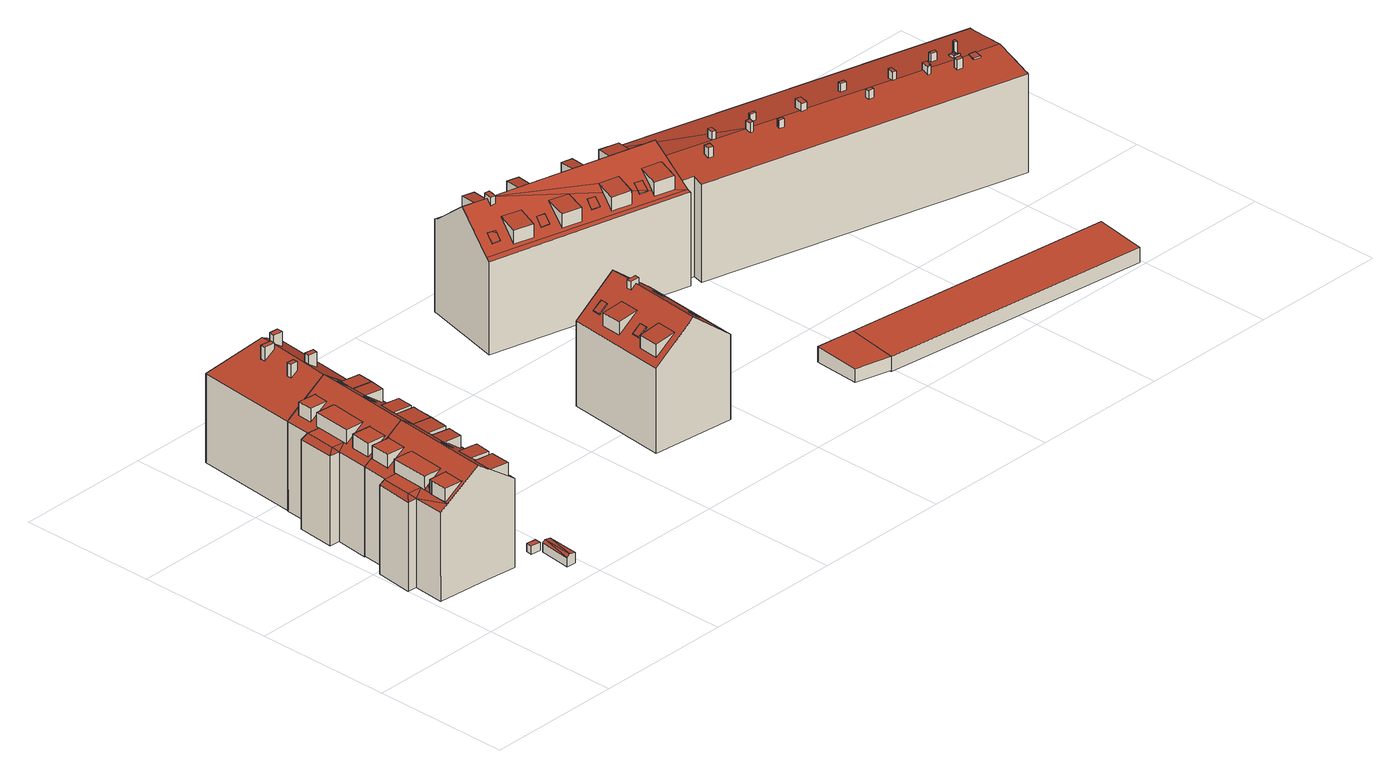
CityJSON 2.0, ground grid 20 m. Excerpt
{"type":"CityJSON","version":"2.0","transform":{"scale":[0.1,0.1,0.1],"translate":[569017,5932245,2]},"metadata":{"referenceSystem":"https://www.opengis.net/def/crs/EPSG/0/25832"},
"CityObjects":{
"building1":{"type":"Building","attributes":{"Grundfläche 2D":"184.729669","Grundhöhe NN":"2.089"},"children":["building1-1","building1-2","building1-3","building1-4","building1-5","building1-6","building1-7"],"geometry":[{"type":"Solid","lod":"3","boundaries":[[[[0,1,2,3]],[[4,5,6,7,8,9,10,11,12,13,14]],[[15,16,17,18,19,3,2,20,21,22,23,24,7,6,25]],[[26,24,27]],[[21,28,29,30,31,27,24,23,22]],[[28,20,30,29]],[[20,28,21]],[[18,32,33,31]],[[34,32,17]],[[17,32,18]],[[34,35,33,32]],[[27,33,35]],[[27,31,33]],[[0,19,18,31,30,1]],[[2,1,30,20]],[[19,0,3]],[[12,11,36,37]],[[5,4,14,13,12,37,38,39,40,16,15,25,6]],[[17,16,40,41]],[[34,17,41,42]],[[35,34,42,43]],[[27,35,43,44]],[[26,27,44,45]],[[11,10,9,8,7,24,26,45,46,47,36]],[[41,40,39,38,37,36,47,46,45,44,43,42]]]],"semantics":{"surfaces":[{"type":"RoofSurface"},{"type":"WallSurface"},{"type":"GroundSurface"}],"values":[[0,0,0,0,0,0,0,0,0,0,0,0,0,1,1,1,1,1,1,1,1,1,1,1,2]]}}]},
"building1-1":{"type":"BuildingInstallation","parents":["building1"],"geometry":[{"type":"MultiSurface","lod":"3","boundaries":[[[48,49,50,51]],[[49,52,50]],[[51,53,48]],[[49,48,53,52]]],"semantics":{"surfaces":[{"type":"RoofSurface"},{"type":"WallSurface"}],"values":[0,1,1,1]}}]},
"building1-2":{"type":"BuildingInstallation","parents":["building1"],"geometry":[{"type":"MultiSurface","lod":"3","boundaries":[[[54,55,56,57,58,59]],[[54,59,58,60,61]],[[57,56,62,63]],[[63,60,58,57]]],"semantics":{"surfaces":[{"type":"RoofSurface"},{"type":"WallSurface"}],"values":[0,1,1,1]}}]},
"building1-3":{"type":"BuildingInstallation","parents":["building1"],"geometry":[{"type":"MultiSurface","lod":"3","boundaries":[[[64,65,66,67,68]],[[69,70,64,68]],[[71,72,66,65]],[[66,72,69,68,67]],[[71,65,64,70]]],"semantics":{"surfaces":[{"type":"RoofSurface"},{"type":"WallSurface"}],"values":[0,1,1,1,1]}}]},
"building1-4":{"type":"BuildingInstallation","parents":["building1"],"geometry":[{"type":"MultiSurface","lod":"3","boundaries":[[[73,74,75,9]],[[74,76,77,75]],[[73,9,10]],[[10,76,74,73]]],"semantics":{"surfaces":[{"type":"RoofSurface"},{"type":"WallSurface"}],"values":[0,1,1,1]}}]},
"building1-5":{"type":"BuildingInstallation","parents":["building1"],"geometry":[{"type":"MultiSurface","lod":"3","boundaries":[[[78,79,80,4]],[[4,80,14]],[[78,81,79]],[[81,14,80,79]]],"semantics":{"surfaces":[{"type":"RoofSurface"},{"type":"WallSurface"}],"values":[0,1,1,1]}}]},
"building1-6":{"type":"BuildingInstallation","parents":["building1"],"geometry":[{"type":"MultiSurface","lod":"3","boundaries":[[[82,83,84,85]],[[86,87,84,83]],[[85,84,87,88]],[[83,82,89,86]]],"semantics":{"surfaces":[{"type":"RoofSurface"},{"type":"WallSurface"}],"values":[0,1,1,1]}}]},
"building1-7":{"type":"BuildingInstallation","parents":["building1"],"geometry":[{"type":"MultiSurface","lod":"3","boundaries":[[[90,91,92,93,94,95,96,97]],[[29,28,96,95]],[[28,21,97,96]],[[21,22,23,91,90,97]],[[92,91,23]],[[95,94,98,29]]],"semantics":{"surfaces":[{"type":"RoofSurface"},{"type":"WallSurface"}],"values":[0,1,1,1,1,1]}}]},
"building2":{"type":"Building","attributes":{"Grundfläche 2D":"185.491359","Grundhöhe NN":"2.039"},"children":["building2-1","building2-2","building2-3","building2-4","building2-5","building2-6","building2-7"],"geometry":[{"type":"Solid","lod":"3","boundaries":[[[[4,80,99,100,101]],[[102,103,104,105]],[[106,6,4,101,107,108,109,108,110,111,14,13,12,112,113,114]],[[6,106,114,115,116,117,118,119,105,104,120,121,122,123,16,15,25]],[[118,124,125,122]],[[117,126,124,118]],[[126,127,125,124]],[[123,125,127]],[[123,122,125]],[[107,101,100,108]],[[80,4,14]],[[110,108,100,99,80,14,111]],[[102,119,118,122,121,103]],[[103,121,120,104]],[[102,105,119]],[[112,12,128,129]],[[116,115,114,113,112,129,130]],[[117,116,130,131]],[[126,117,131,132]],[[127,126,132,133]],[[123,127,133,134]],[[16,123,134,135]],[[136,128,12,13,14,4,6,25,15,16,135,137]],[[131,130,129,128,136,137,135,134,133,132]]]],"semantics":{"surfaces":[{"type":"RoofSurface"},{"type":"WallSurface"},{"type":"GroundSurface"}],"values":[[0,0,0,0,0,0,0,0,0,1,1,1,1,1,1,1,1,1,1,1,1,1,1,2]]}}]},
"building2-1":{"type":"BuildingInstallation","parents":["building2"],"geometry":[{"type":"MultiSurface","lod":"3","boundaries":[[[138,139,140,141]],[[142,141,140,143]],[[144,139,138,109]],[[144,143,140,139]]],"semantics":{"surfaces":[{"type":"RoofSurface"},{"type":"WallSurface"}],"values":[0,1,1,1]}}]},
"building2-2":{"type":"BuildingInstallation","parents":["building2"],"geometry":[{"type":"MultiSurface","lod":"3","boundaries":[[[145,146,147,148,149]],[[148,147,150]],[[146,145,151]],[[151,150,147,146]]],"semantics":{"surfaces":[{"type":"RoofSurface"},{"type":"WallSurface"}],"values":[0,1,1,1]}}]},
"building2-3":{"type":"BuildingInstallation","parents":["building2"],"geometry":[{"type":"MultiSurface","lod":"3","boundaries":[[[152,146,153,154]],[[146,151,153]],[[154,155,152]],[[146,152,155,151]]],"semantics":{"surfaces":[{"type":"RoofSurface"},{"type":"WallSurface"}],"values":[0,1,1,1]}}]},
"building2-4":{"type":"BuildingInstallation","parents":["building2"],"geometry":[{"type":"MultiSurface","lod":"3","boundaries":[[[156,157,158,159,160,161]],[[162,163,164,159,158,157]],[[164,165,160,159]],[[166,167,156,161,160,165]],[[167,162,157,156]]],"semantics":{"surfaces":[{"type":"RoofSurface"},{"type":"WallSurface"}],"values":[0,1,1,1,1]}}]},
"building2-5":{"type":"BuildingInstallation","parents":["building2"],"geometry":[{"type":"MultiSurface","lod":"3","boundaries":[[[168,169,170,171,172]],[[173,174,171,170]],[[172,171,174]],[[170,169,175,173]]],"semantics":{"surfaces":[{"type":"RoofSurface"},{"type":"WallSurface"}],"values":[0,1,1,1]}}]},
"building2-6":{"type":"BuildingInstallation","parents":["building2"],"geometry":[{"type":"MultiSurface","lod":"3","boundaries":[[[176,177,178,179]],[[180,181,177,176]],[[178,177,181]],[[180,176,179]]],"semantics":{"surfaces":[{"type":"RoofSurface"},{"type":"WallSurface"}],"values":[0,1,1,1]}}]},
"building2-7":{"type":"BuildingInstallation","parents":["building2"],"geometry":[{"type":"MultiSurface","lod":"3","boundaries":[[[182,183,184,185,186,187,188]],[[189,190,186,185]],[[191,189,185,184]],[[188,187,186,190,192]],[[192,193,191,184,183,182,188]]],"semantics":{"surfaces":[{"type":"RoofSurface"},{"type":"WallSurface"}],"values":[0,1,1,1,1]}}]},
"building3":{"type":"Building","attributes":{"Grundfläche 2D":"1.253001","Grundhöhe NN":"3.207"},"geometry":[{"type":"Solid","lod":"3","boundaries":[[[[194,195,196,197]],[[198,199,197,196]],[[199,200,194,197]],[[200,201,195,194]],[[201,198,196,195]],[[201,200,199,198]]]],"semantics":{"surfaces":[{"type":"RoofSurface"},{"type":"WallSurface"},{"type":"GroundSurface"}],"values":[[0,1,1,1,1,2]]}}]},
"building4":{"type":"Building","attributes":{"Grundfläche 2D":"6.289831","Grundhöhe NN":"3.050"},"geometry":[{"type":"Solid","lod":"3","boundaries":[[[[202,203,204]],[[205,203,202]],[[206,204,207]],[[202,204,206]],[[207,204,203,208,209]],[[206,207,209,210]],[[205,202,206,210,211]],[[203,205,211,208]],[[209,208,211,210]]]],"semantics":{"surfaces":[{"type":"RoofSurface"},{"type":"WallSurface"},{"type":"GroundSurface"}],"values":[[0,0,0,0,1,1,1,1,2]]}}]},
"building5":{"type":"Building","attributes":{"Grundfläche 2D":"186.689684","Grundhöhe NN":"2.143"},"children":["building5-1","building5-2","building5-3","building5-4"],"geometry":[{"type":"Solid","lod":"3","boundaries":[[[[212,213,114,112,214]],[[215,116,114,213,212]],[[215,212,214]],[[214,112,216,217]],[[215,214,217,218]],[[116,215,218,219]],[[112,114,116,219,216]],[[218,217,216,219]]]],"semantics":{"surfaces":[{"type":"RoofSurface"},{"type":"WallSurface"},{"type":"GroundSurface"}],"values":[[0,0,0,1,1,1,1,2]]}}]},
"building5-1":{"type":"BuildingInstallation","parents":["building5"],"geometry":[{"type":"MultiSurface","lod":"3","boundaries":[[[220,221,222,223]],[[223,222,224,225]],[[220,223,225,226]],[[221,220,226,227]],[[222,221,227,224]]],"semantics":{"surfaces":[{"type":"RoofSurface"},{"type":"WallSurface"}],"values":[0,1,1,1,1]}}]},
"building5-2":{"type":"BuildingInstallation","parents":["building5"],"geometry":[{"type":"MultiSurface","lod":"3","boundaries":[[[228,229,230,231]],[[232,233,229,228]],[[233,234,230,229]],[[235,231,230,234]],[[232,228,231,235]]],"semantics":{"surfaces":[{"type":"RoofSurface"},{"type":"WallSurface"}],"values":[0,1,1,1,1]}}]},
"building5-3":{"type":"BuildingInstallation","parents":["building5"],"geometry":[{"type":"MultiSurface","lod":"3","boundaries":[[[236,237,238,239]],[[239,238,240,241]],[[236,239,241,242]],[[237,236,242,243]],[[238,237,243,240]]],"semantics":{"surfaces":[{"type":"RoofSurface"},{"type":"WallSurface"}],"values":[0,1,1,1,1]}}]},
"building5-4":{"type":"BuildingInstallation","parents":["building5"],"geometry":[{"type":"MultiSurface","lod":"3","boundaries":[[[244,245,246,247,248]],[[246,245,249,250]],[[251,247,246,250,252]],[[244,248,247,251,253,254]],[[245,244,254,249]]],"semantics":{"surfaces":[{"type":"RoofSurface"},{"type":"WallSurface"}],"values":[0,1,1,1,1]}}]},
"building6":{"type":"Building","attributes":{"Grundfläche 2D":"2.587397","Grundhöhe NN":"3.854"},"geometry":[{"type":"Solid","lod":"3","boundaries":[[[[255,256,257,258]],[[259,255,258,260]],[[260,258,257,261,262]],[[259,260,262,263]],[[256,255,259,263,264]],[[257,256,264,261]],[[262,261,264,263]]]],"semantics":{"surfaces":[{"type":"RoofSurface"},{"type":"WallSurface"},{"type":"GroundSurface"}],"values":[[0,0,1,1,1,1,2]]}}]},
"building7":{"type":"Building","attributes":{"Grundfläche 2D":"185.115870","Grundhöhe NN":"3.083"},"children":["building7-1","building7-2","building7-3","building7-4","building7-5"],"geometry":[{"type":"Solid","lod":"3","boundaries":[[[[265,266,267,268]],[[269,270,271,272]],[[273,274,275,276,277,278]],[[277,279,280,281,274,273,278],[282,268,267,283],[284,285,286,269,272,287]],[[266,265,282,283]],[[266,283,267]],[[268,282,265]],[[284,287,271,270,285]],[[272,271,287]],[[270,269,286,285]],[[276,275,288,289]],[[279,277,276,289,290]],[[280,279,290,291]],[[275,274,281,280,291,288]],[[290,289,288,291]]]],"semantics":{"surfaces":[{"type":"RoofSurface"},{"type":"WallSurface"},{"type":"GroundSurface"}],"values":[[0,0,0,0,1,1,1,1,1,1,1,1,1,1,2]]}}]},
"building7-1":{"type":"BuildingInstallation","parents":["building7"],"geometry":[{"type":"MultiSurface","lod":"3","boundaries":[[[292,293,294,295]],[[293,292,296,297]],[[295,294,298,299]],[[292,295,299,296]],[[294,293,297,298]]],"semantics":{"surfaces":[{"type":"RoofSurface"},{"type":"WallSurface"}],"values":[0,1,1,1,1]}}]},
"building7-2":{"type":"BuildingInstallation","parents":["building7"],"geometry":[{"type":"MultiSurface","lod":"3","boundaries":[[[300,301,302,303,304]],[[305,306,302,301]],[[306,307,308,304,303,302]],[[308,309,300,304]],[[305,301,300,309]]],"semantics":{"surfaces":[{"type":"RoofSurface"},{"type":"WallSurface"}],"values":[0,1,1,1,1]}}]},
"building7-3":{"type":"BuildingInstallation","parents":["building7"],"geometry":[{"type":"MultiSurface","lod":"3","boundaries":[[[310,311,312,313]],[[311,310,314,315]],[[316,317,313,312]],[[317,314,310,313]],[[312,311,315,316]]],"semantics":{"surfaces":[{"type":"RoofSurface"},{"type":"WallSurface"}],"values":[0,1,1,1,1]}}]},
"building7-4":{"type":"BuildingInstallation","parents":["building7"],"geometry":[{"type":"MultiSurface","lod":"3","boundaries":[[[318,319,320,321,322,323,324]],[[325,320,319,318,326,327]],[[325,273,328,322,321,320]],[[323,322,328,329]],[[329,278,326,318,324,323]]],"semantics":{"surfaces":[{"type":"RoofSurface"},{"type":"WallSurface"}],"values":[0,1,1,1,1]}}]},
"building7-5":{"type":"BuildingInstallation","parents":["building7"],"geometry":[{"type":"MultiSurface","lod":"3","boundaries":[[[330,331,332,333]],[[333,332,334,335]],[[330,333,335,336]],[[331,330,336,337]],[[332,331,337,334]]],"semantics":{"surfaces":[{"type":"RoofSurface"},{"type":"WallSurface"}],"values":[0,1,1,1,1]}}]},
"building8":{"type":"Building","attributes":{"Grundfläche 2D":"2.060390","Grundhöhe NN":"3.531"},"geometry":[{"type":"Solid","lod":"3","boundaries":[[[[338,339,340,341]],[[342,343,341,344]],[[338,341,343]],[[344,341,340,345,346]],[[342,344,346,347]],[[343,342,347,348]],[[338,343,348,349]],[[339,338,349,350]],[[340,339,350,345]],[[348,347,346,345,350,349]]]],"semantics":{"surfaces":[{"type":"RoofSurface"},{"type":"WallSurface"},{"type":"GroundSurface"}],"values":[[0,0,0,1,1,1,1,1,1,2]]}}]},
"building9":{"type":"Building","attributes":{"Grundfläche 2D":"1.349727","Grundhöhe NN":"3.502"},"geometry":[{"type":"Solid","lod":"3","boundaries":[[[[351,352,353,354,355]],[[350,349,352,351]],[[349,348,353,352]],[[348,356,354,353]],[[356,357,355,354]],[[357,350,351,355]],[[348,349,350,357,356]]]],"semantics":{"surfaces":[{"type":"RoofSurface"},{"type":"WallSurface"},{"type":"GroundSurface"}],"values":[[0,1,1,1,1,1,2]]}}]},
"building10":{"type":"Building","attributes":{"Grundfläche 2D":"354.442300","Grundhöhe NN":"3.083"},"children":["building10-1","building10-2","building10-3","building10-4","building10-5","building10-6","building10-7","building10-8"],"geometry":[{"type":"Solid","lod":"3","boundaries":[[[[358,359,360,361]],[[362,363,364,365]],[[365,364,366,367,368,369,370,371,372,373]],[[374,375,376,377,378]],[[379,368,380,368,367,366,375,374,381,382,383,384,385,386,387,388],[389,390,391,392],[393,394,395,396]],[[379,360,368]],[[385,384,383,397,398,399,400,381,374,401,368,360,359,386]],[[373,402,403,404,371,370,369,368,401,365]],[[405,406,395,394]],[[389,392,407,408]],[[409,410,399,398,411,412]],[[413,414,404,403]],[[388,387,358,361]],[[359,358,387,386]],[[361,360,379,388]],[[406,405,393,396]],[[406,396,395]],[[394,393,405]],[[408,407,391,390]],[[408,390,389]],[[392,391,407]],[[382,381,400,410,409,412]],[[400,399,410]],[[382,412,411,398,397,383]],[[404,414,372,371]],[[413,403,402]],[[373,372,414,413,402]],[[363,362,415,416]],[[417,418,376,375,366,364,363,416,419]],[[378,377,376,418,420]],[[421,415,362,365,401,374,378,420,422]],[[416,415,421,422,420,418,417,419]]]],"semantics":{"surfaces":[{"type":"RoofSurface"},{"type":"WallSurface"},{"type":"GroundSurface"}],"values":[[0,0,0,0,0,0,0,0,0,0,0,0,1,1,1,1,1,1,1,1,1,1,1,1,1,1,1,1,1,1,1,2]]}}]},
"building10-1":{"type":"BuildingInstallation","parents":["building10"],"geometry":[{"type":"MultiSurface","lod":"3","boundaries":[[[423,424,425,426]],[[425,424,427,428]],[[426,425,428,429]],[[423,426,429,430]],[[424,423,430,427]]],"semantics":{"surfaces":[{"type":"RoofSurface"},{"type":"WallSurface"}],"values":[0,1,1,1,1]}}]},
"building10-2":{"type":"BuildingInstallation","parents":["building10"],"geometry":[{"type":"MultiSurface","lod":"3","boundaries":[[[431,432,433,434]],[[432,435,433]],[[434,436,431]],[[432,431,436,435]]],"semantics":{"surfaces":[{"type":"RoofSurface"},{"type":"WallSurface"}],"values":[0,1,1,1]}}]},
"building10-3":{"type":"BuildingInstallation","parents":["building10"],"geometry":[{"type":"MultiSurface","lod":"3","boundaries":[[[437,438,439,440,441,442]],[[443,444,442,441,440]],[[444,445,437,442]],[[445,446,438,437]],[[446,447,443,440,439,438]]],"semantics":{"surfaces":[{"type":"RoofSurface"},{"type":"WallSurface"}],"values":[0,1,1,1,1]}}]},
"building10-4":{"type":"BuildingInstallation","parents":["building10"],"geometry":[{"type":"MultiSurface","lod":"3","boundaries":[[[448,449,450,451]],[[449,452,450]],[[451,453,448]],[[449,448,453,452]]],"semantics":{"surfaces":[{"type":"RoofSurface"},{"type":"WallSurface"}],"values":[0,1,1,1]}}]},
"building10-5":{"type":"BuildingInstallation","parents":["building10"],"geometry":[{"type":"MultiSurface","lod":"3","boundaries":[[[454,455,456,457]],[[458,454,457,459]],[[460,459,457,456,461,385]],[[462,455,454,458,463,384]],[[456,455,462,461]],[[458,459,460,463]]],"semantics":{"surfaces":[{"type":"RoofSurface"},{"type":"WallSurface"}],"values":[0,0,1,1,1,1]}}]},
"building10-6":{"type":"BuildingInstallation","parents":["building10"],"geometry":[{"type":"MultiSurface","lod":"3","boundaries":[[[464,465,466,467,468]],[[380,467,466,469,367]],[[380,470,468,467]],[[468,470,368,464]],[[368,471,465,464]],[[472,469,466,465,471]]],"semantics":{"surfaces":[{"type":"RoofSurface"},{"type":"WallSurface"}],"values":[0,1,1,1,1,1]}}]},
"building10-7":{"type":"BuildingInstallation","parents":["building10"],"geometry":[{"type":"MultiSurface","lod":"3","boundaries":[[[473,474,475,476]],[[476,475,477,478]],[[473,476,478,479]],[[474,473,479,480]],[[475,474,480,477]]],"semantics":{"surfaces":[{"type":"RoofSurface"},{"type":"WallSurface"}],"values":[0,1,1,1,1]}}]},
"building10-8":{"type":"BuildingInstallation","parents":["building10"],"geometry":[{"type":"MultiSurface","lod":"3","boundaries":[[[481,482,483,484]],[[484,483,485,369]],[[482,481,370,486]],[[486,485,483,482]]],"semantics":{"surfaces":[{"type":"RoofSurface"},{"type":"WallSurface"}],"values":[0,1,1,1]}}]},
"building11":{"type":"Building","attributes":{"Grundfläche 2D":"38.972876","Grundhöhe NN":"2.259"},"geometry":[{"type":"Solid","lod":"3","boundaries":[[[[487,488,489,490,491]],[[488,487,491,492,493]],[[489,488,493,494]],[[490,489,494,495]],[[491,490,495,492]],[[493,492,495,494]]]],"semantics":{"surfaces":[{"type":"RoofSurface"},{"type":"WallSurface"},{"type":"GroundSurface"}],"values":[[0,1,1,1,1,2]]}}]},
"building12":{"type":"Building","attributes":{"Grundfläche 2D":"299.019071","Grundhöhe NN":"2.082"},"geometry":[{"type":"Solid","lod":"3","boundaries":[[[[487,491,496,497,498,488]],[[498,497,499,500]],[[488,498,500,501]],[[491,487,488,501,502]],[[497,496,503,499]],[[496,491,502,503]],[[502,501,500,499,503]]]],"semantics":{"surfaces":[{"type":"RoofSurface"},{"type":"WallSurface"},{"type":"GroundSurface"}],"values":[[0,1,1,1,1,1,2]]}}]},
"building13":{"type":"Building","attributes":{"Grundfläche 2D":"653.331676","Grundhöhe NN":"2.045"},"children":["building13-1","building13-2","building13-3","building13-4","building13-5","building13-6","building13-7","building13-8","building13-9","building13-10","building13-11","building13-12","building13-13","building13-14","building13-15"],"geometry":[{"type":"MultiSurface","lod":"3","boundaries":[[[504,505,506,507,508,509,510,511,512,513,514,515,516,517]],[[504,518,519,505]],[[520,521,522,523,524,525,526,515,514,513,512,511,510,509,508,507,506,505,519,518,527]],[[528,529,530,531,504,517]],[[532,520,527,518,504,531,533]],[[532,534,535,536,521,520]],[[522,521,536,537]],[[523,522,537,538]],[[539,540,528,517,516,515,526,525,524,523,538,541]],[[535,542,543,529]],[[530,544,545,534]],[[528,540,539,541,538,537,536,535,529]],[[531,530,534,532,533]]],"semantics":{"surfaces":[{"type":"RoofSurface"},{"type":"WallSurface"},{"type":"GroundSurface"}],"values":[0,0,0,1,1,1,1,1,1,1,1,2,2]}}]},
"building13-1":{"type":"BuildingInstallation","parents":["building13"],"geometry":[{"type":"MultiSurface","lod":"3","boundaries":[[[546,547,548,549,550,551,552]],[[553,554,549,548]],[[554,555,550,549]],[[552,551,550,555,511,556]],[[546,552,556,557]],[[510,558,547,546,557]],[[558,553,548,547]]],"semantics":{"surfaces":[{"type":"RoofSurface"},{"type":"WallSurface"}],"values":[0,1,1,1,1,1,1]}}]},
"building13-2":{"type":"BuildingInstallation","parents":["building13"],"geometry":[{"type":"MultiSurface","lod":"3","boundaries":[[[559,560,561,562]],[[562,561,563,564]],[[559,562,564,565]],[[565,566,560,559]],[[566,563,561,560]]],"semantics":{"surfaces":[{"type":"RoofSurface"},{"type":"WallSurface"}],"values":[0,1,1,1,1]}}]},
"building13-3":{"type":"BuildingInstallation","parents":["building13"],"geometry":[{"type":"MultiSurface","lod":"3","boundaries":[[[567,568,569,570]],[[570,569,571,572]],[[567,570,572,573]],[[573,574,568,567]],[[569,568,574,571]]],"semantics":{"surfaces":[{"type":"RoofSurface"},{"type":"WallSurface"}],"values":[0,1,1,1,1]}}]},
"building13-4":{"type":"BuildingInstallation","parents":["building13"],"geometry":[{"type":"MultiSurface","lod":"3","boundaries":[[[575,576,577,578]],[[578,577,579,580]],[[575,578,580,581]],[[581,582,576,575]],[[582,579,577,576]]],"semantics":{"surfaces":[{"type":"RoofSurface"},{"type":"WallSurface"}],"values":[0,1,1,1,1]}}]},
"building13-5":{"type":"BuildingInstallation","parents":["building13"],"geometry":[{"type":"MultiSurface","lod":"3","boundaries":[[[583,584,585,586]],[[584,583,519,587]],[[587,588,585,584]],[[588,505,586,585]],[[583,586,505,519]]],"semantics":{"surfaces":[{"type":"RoofSurface"},{"type":"WallSurface"}],"values":[0,1,1,1,1]}}]},
"building13-6":{"type":"BuildingInstallation","parents":["building13"],"geometry":[{"type":"MultiSurface","lod":"3","boundaries":[[[589,590,591,592]],[[592,591,593,594]],[[589,592,594,595]],[[590,589,595,596]],[[591,590,596,593]]],"semantics":{"surfaces":[{"type":"RoofSurface"},{"type":"WallSurface"}],"values":[0,1,1,1,1]}}]},
"building13-7":{"type":"BuildingInstallation","parents":["building13"],"geometry":[{"type":"MultiSurface","lod":"3","boundaries":[[[597,598,599,600,601]],[[602,603,598,597]],[[603,508,599,598]],[[508,604,600,599]],[[601,600,604,509]],[[597,601,509,602]]],"semantics":{"surfaces":[{"type":"RoofSurface"},{"type":"WallSurface"}],"values":[0,1,1,1,1,1]}}]},
"building13-8":{"type":"BuildingInstallation","parents":["building13"],"geometry":[{"type":"MultiSurface","lod":"3","boundaries":[[[605,606,607,608,609]],[[607,606,610,611]],[[608,607,611,612]],[[613,605,609,608,612,614]],[[606,605,613,610]]],"semantics":{"surfaces":[{"type":"RoofSurface"},{"type":"WallSurface"}],"values":[0,1,1,1,1]}}]},
"building13-9":{"type":"BuildingInstallation","parents":["building13"],"geometry":[{"type":"MultiSurface","lod":"3","boundaries":[[[615,616,617,618,619,620]],[[621,618,617,616,622,506]],[[619,618,621,623]],[[624,615,620,619,623,507]],[[624,622,616,615]]],"semantics":{"surfaces":[{"type":"RoofSurface"},{"type":"WallSurface"}],"values":[0,1,1,1,1]}}]},
"building13-10":{"type":"BuildingInstallation","parents":["building13"],"geometry":[{"type":"MultiSurface","lod":"3","boundaries":[[[625,626,627,628]],[[626,625,629,630]],[[630,631,627,626]],[[632,628,627,631]],[[625,628,632,629]]],"semantics":{"surfaces":[{"type":"RoofSurface"},{"type":"WallSurface"}],"values":[0,1,1,1,1]}}]},
"building13-11":{"type":"BuildingInstallation","parents":["building13"],"geometry":[{"type":"MultiSurface","lod":"3","boundaries":[[[633,634,635,636]],[[636,635,637,638]],[[636,638,639,633]],[[634,633,639,640]],[[635,634,640,637]]],"semantics":{"surfaces":[{"type":"RoofSurface"},{"type":"WallSurface"}],"values":[0,1,1,1,1]}}]},
"building13-12":{"type":"BuildingInstallation","parents":["building13"],"geometry":[{"type":"MultiSurface","lod":"3","boundaries":[[[641,642,643,644]],[[643,513,645,644]],[[641,644,645,646]],[[646,514,642,641]],[[514,513,643,642]]],"semantics":{"surfaces":[{"type":"RoofSurface"},{"type":"WallSurface"}],"values":[0,1,1,1,1]}}]},
"building13-13":{"type":"BuildingInstallation","parents":["building13"],"geometry":[{"type":"MultiSurface","lod":"3","boundaries":[[[647,648,649,650,651]],[[651,650,652]],[[653,654,649,648]],[[655,656,649,654]],[[652,650,656]],[[650,649,656]],[[657,658,659,648,647,651]],[[660,654,653,648,659,661]],[[652,656,655,654,660,662]],[[662,657,651,652]]],"semantics":{"surfaces":[{"type":"RoofSurface"},{"type":"WallSurface"}],"values":[0,0,0,0,0,0,1,1,1,1]}}]},
"building13-14":{"type":"BuildingInstallation","parents":["building13"],"geometry":[{"type":"MultiSurface","lod":"3","boundaries":[[[663,664,665,666]],[[666,665,667,668]],[[663,666,668,669]],[[669,670,664,663]],[[670,667,665,664]]],"semantics":{"surfaces":[{"type":"RoofSurface"},{"type":"WallSurface"}],"values":[0,1,1,1,1]}}]},
"building13-15":{"type":"BuildingInstallation","parents":["building13"],"geometry":[{"type":"MultiSurface","lod":"3","boundaries":[[[671,672,673,674]],[[674,673,675,676]],[[671,674,676,677]],[[677,678,672,671]],[[678,675,673,672]]],"semantics":{"surfaces":[{"type":"RoofSurface"},{"type":"WallSurface"}],"values":[0,1,1,1,1]}}]}
},
"vertices":[
[31,192,159],[26,136,159],[54,134,159],[60,189,159],[106,229,161],[103,229,163],[86,231,175],[71,87,175],[88,86,163],[91,85,161],[121,82,139],[132,81,131],[147,225,131],[139,226,136],[135,226,139],[35,236,138],[25,237,131],[21,192,131],[31,189,139],[31,192,139],[32,136,144],[24,122,139],[24,120,139],[22,97,139],[21,92,139],[36,236,139],[10,94,131],[14,139,131],[24,123,139],[25,126,139],[26,136,139],[27,143,139],[11,190,139],[6,145,139],[6,194,131],[0,140,131],[132,81,1],[147,225,1],[36,236,1],[35,236,1],[25,237,1],[21,192,1],[6,194,1],[0,140,1],[14,139,1],[10,94,1],[88,86,1],[121,82,1],
[36,234,159],[33,205,159],[61,202,159],[64,231,159],[33,205,139],[36,234,139],
[97,144,161],[96,135,161],[95,121,161],[124,118,159],[127,141,159],[113,142,160],[127,141,139],[113,142,149],[116,119,145],[124,118,139],
[99,165,161],[89,166,169],[87,154,169],[95,153,164],[98,153,161],[98,153,160],[99,165,160],[89,166,168],[87,154,168],
[121,82,159],[123,111,159],[94,114,161],[123,111,139],[117,111,144],
[103,201,161],[132,198,159],[135,226,159],[132,198,139],
[101,172,160],[129,170,158],[132,192,158],[103,195,160],[129,170,139],[132,192,139],[107,195,157],[110,172,154],
[24,120,159],[22,97,159],[50,94,159],[52,112,159],[53,124,159],[25,126,159],[24,123,159],[24,122,159],[41,125,151],
[137,248,159],[138,258,159],[109,261,161],[46,338,159],[41,282,159],[69,280,159],[75,335,159],[98,348,175],[128,259,147],[138,258,139],[126,265,149],[137,248,139],[136,235,139],[161,370,131],[154,370,136],[100,376,175],[46,381,136],[40,381,131],[36,338,131],[46,333,139],[46,338,139],[46,282,142],[41,282,139],[41,287,139],[30,285,131],[27,335,139],[22,289,139],[20,340,131],[15,286,131],[147,225,0],[161,370,0],[40,381,0],[36,338,0],[20,340,0],[15,286,0],[30,285,0],[25,237,0],[36,236,0],[35,236,0],
[109,266,161],[139,263,159],[141,286,159],[112,289,161],[118,288,156],[141,286,139],[139,263,139],
[117,342,161],[147,338,159],[149,361,159],[119,364,161],[118,355,161],[149,361,139],[147,338,139],
[144,316,159],[117,341,161],[115,319,161],[144,316,139],
[113,355,165],[104,356,172],[103,350,172],[103,348,172],[113,347,165],[113,354,165],[104,356,171],[103,350,171],[103,348,171],[113,347,164],[113,354,164],[113,355,164],
[67,255,159],[68,267,159],[39,270,159],[36,241,159],[65,238,159],[39,270,139],[36,241,139],[56,268,151],
[50,372,159],[48,350,159],[76,347,159],[78,369,159],[50,372,139],[48,350,139],
[113,310,162],[111,310,164],[103,311,169],[102,299,169],[113,298,161],[114,307,161],[114,310,161],[102,299,168],[113,298,160],[103,311,168],[114,310,160],[113,310,161],
[170,73,24],[171,82,24],[157,84,24],[156,75,24],[157,84,12],[156,75,12],[170,73,12],[171,82,12],
[171,24,27],[185,70,25],[176,70,27],[180,23,26],[167,24,23],[172,71,23],[185,70,10],[172,71,10],[167,24,10],[180,23,10],
[113,492,175],[110,464,175],[177,522,131],[55,534,131],[161,370,1],[177,522,1],[55,534,1],[40,381,1],
[125,411,182],[126,418,182],[113,420,182],[112,412,182],[113,420,169],[112,412,169],[125,411,160],[126,418,160],
[91,474,181],[90,467,181],[106,465,181],[107,472,181],[91,474,160],[90,467,160],[106,465,172],[107,472,172],
[94,415,180],[94,422,180],[84,423,180],[84,416,180],[84,423,160],[84,416,160],[94,415,167],[94,422,167],
[132,484,182],[119,485,182],[118,477,182],[132,476,182],[132,483,182],[119,485,170],[118,477,170],[132,476,160],[124,477,165],[132,483,160],[132,484,160],
[216,458,35],[218,468,33],[201,470,33],[199,460,35],[216,453,33],[199,455,33],[201,470,19],[199,455,19],[216,453,19],[218,468,19],
[460,235,162],[457,205,162],[487,202,167],[490,231,167],[483,162,167],[453,165,162],[450,135,162],[480,132,167],[512,227,185],[501,120,185],[562,113,135],[577,264,135],[516,270,185],[513,234,185],[455,276,135],[440,126,135],[495,120,180],[460,235,143],[457,205,143],[450,141,143],[453,165,143],[467,164,154],[450,135,143],[562,113,11],[577,264,11],[455,276,11],[440,126,11],
[474,174,160],[475,186,160],[463,187,150],[462,176,150],[474,174,159],[475,186,159],[463,187,149],[462,176,149],
[548,161,151],[538,162,159],[537,152,159],[545,152,153],[547,151,151],[538,162,158],[537,152,158],[545,152,152],[547,151,150],[548,161,150],
[482,248,160],[483,259,160],[470,261,150],[469,249,150],[482,248,159],[483,259,159],[470,261,149],[469,249,149],
[504,235,191],[504,230,191],[504,228,191],[512,227,191],[517,227,191],[518,234,191],[513,234,191],[504,228,178],[504,235,178],[504,230,178],[517,227,180],[518,234,180],
[554,218,151],[555,228,151],[545,229,159],[544,220,159],[545,229,158],[544,220,158],[554,218,150],[555,228,150],
[580,315,32],[581,323,30],[566,325,30],[565,316,32],[580,310,28],[580,314,32],[565,311,28],[566,325,15],[565,311,15],[580,310,15],[580,314,15],[580,315,15],[581,323,15],
[581,323,27],[580,315,27],[580,314,27],[595,313,27],[596,322,27],[595,313,15],[596,322,15],
[685,395,173],[693,424,178],[664,431,178],[656,402,173],[770,490,147],[500,558,147],[499,552,150],[770,484,150],[486,498,196],[521,489,196],[529,487,196],[670,486,169],[688,485,166],[728,485,158],[729,491,153],[755,485,153],[762,371,150],[473,444,150],[471,438,147],[761,367,148],[762,366,148],[661,422,170],[520,481,189],[746,380,153],[718,387,153],[720,393,158],[715,395,159],[703,401,162],[689,408,165],[685,395,153],[656,402,153],[620,441,178],[613,413,153],[585,420,153],[592,449,178],[516,438,153],[523,466,178],[552,459,178],[544,430,153],[720,393,159],[726,416,178],[755,409,178],[747,379,153],[766,430,196],[758,484,153],[751,457,177],[722,464,177],[516,438,173],[544,430,173],[585,420,173],[613,413,173],[746,380,173],[747,379,173],[720,393,174],[718,387,173],[758,484,173],[729,491,173],[770,490,11],[500,558,11],[486,498,11],[471,438,11],[499,552,11],[762,366,11],[766,430,11],[762,371,11],
[646,412,160],[649,423,169],[637,426,169],[634,415,160],[649,423,168],[637,426,168],[634,415,159],[646,412,159],
[549,536,173],[532,541,173],[525,512,177],[542,508,177],[532,541,153],[549,536,153],
[502,448,160],[505,459,169],[495,462,169],[493,462,169],[492,459,167],[490,451,160],[493,462,168],[490,451,159],[502,448,159],[505,459,168],[495,462,168],
[613,520,173],[596,524,173],[589,496,177],[606,492,177],[596,524,153],[613,520,153],
[715,395,160],[717,406,169],[705,409,169],[703,401,163],[714,394,160],[702,397,160],[702,397,159],[705,409,168],[717,406,168],[714,394,159],
[529,487,201],[530,493,201],[523,494,201],[520,481,201],[527,480,201],[523,494,192],[527,480,190],[530,493,192],[526,494,192],
[573,430,160],[576,441,169],[564,444,169],[561,433,160],[564,444,168],[561,433,159],[573,430,159],[576,441,168],
[684,473,177],[691,501,173],[675,505,173],[668,477,177],[675,505,153],[691,501,153],
[803,125,26],[803,128,26],[746,135,26],[742,68,23],[794,55,23],[794,55,3],[803,128,3],[746,135,3],[742,68,3],
[795,55,23],[1196,5,23],[1205,79,26],[1196,5,1],[1205,79,1],[803,128,1],[794,55,1],[795,55,1],
[772,515,144],[917,409,155],[990,390,155],[998,388,155],[1121,356,155],[1126,354,155],[1165,344,155],[1171,343,155],[1219,330,155],[1230,327,155],[1240,325,155],[1275,316,155],[1289,373,145],[1291,381,144],[767,448,155],[911,410,155],[764,398,146],[795,390,146],[791,374,143],[1260,254,144],[1261,256,144],[1262,262,145],[1263,265,146],[766,430,152],[1291,381,0],[812,504,0],[781,512,0],[772,515,0],[764,398,0],[766,430,0],[769,397,0],[792,391,0],[795,390,0],[791,374,0],[1260,254,0],[1262,262,0],[1263,265,0],[1261,256,0],[792,391,49],[812,504,49],[781,512,49],[769,397,49],
[1165,346,165],[1162,334,165],[1167,333,165],[1167,336,165],[1169,335,165],[1171,343,165],[1172,344,165],[1167,333,153],[1167,336,154],[1169,335,154],[1172,344,155],[1165,346,155],[1162,334,153],
[869,422,167],[871,431,167],[866,433,167],[863,423,167],[866,433,153],[863,423,155],[869,422,155],[871,431,153],
[944,384,164],[951,382,164],[952,387,164],[945,388,164],[952,387,153],[945,388,153],[944,384,152],[951,382,152],
[1205,314,167],[1207,320,167],[1198,322,167],[1197,316,167],[1198,322,153],[1197,316,152],[1205,314,152],[1207,320,153],
[911,410,168],[910,402,168],[915,401,168],[917,409,168],[910,402,153],[915,401,153],
[1228,349,169],[1224,349,169],[1223,345,169],[1227,344,169],[1223,345,152],[1227,344,152],[1228,349,151],[1224,349,152],
[1128,364,167],[1123,365,167],[1121,356,167],[1121,355,167],[1126,354,167],[1128,364,153],[1123,365,153],[1121,355,155],
[1068,389,165],[1060,391,165],[1059,386,165],[1067,384,165],[1067,386,165],[1060,391,152],[1059,386,153],[1067,384,153],[1068,389,152],[1067,386,152],
[1001,400,166],[993,402,166],[990,390,166],[989,388,166],[997,386,166],[998,388,166],[989,388,155],[993,402,153],[997,386,155],[1001,400,153],
[931,424,164],[930,420,164],[938,418,164],[939,422,164],[931,424,152],[930,420,153],[938,418,153],[939,422,152],
[841,401,165],[844,409,165],[836,411,165],[834,403,165],[836,411,152],[834,403,150],[841,401,150],[844,409,152],
[1238,314,155],[1240,325,156],[1230,327,156],[1227,317,155],[1227,317,153],[1238,314,153],
[1212,338,158],[1211,334,159],[1216,337,158],[1217,342,157],[1214,346,155],[1222,344,156],[1215,333,159],[1220,332,159],[1220,336,158],[1221,341,156],[1214,346,153],[1212,338,154],[1211,334,155],[1220,332,154],[1215,333,155],[1222,344,153],
[1198,355,165],[1189,357,165],[1188,352,165],[1196,350,165],[1188,352,153],[1196,350,153],[1198,355,152],[1189,357,152],
[1078,348,165],[1079,353,165],[1071,355,165],[1070,349,165],[1071,355,153],[1070,349,152],[1078,348,152],[1079,353,153]
]}
